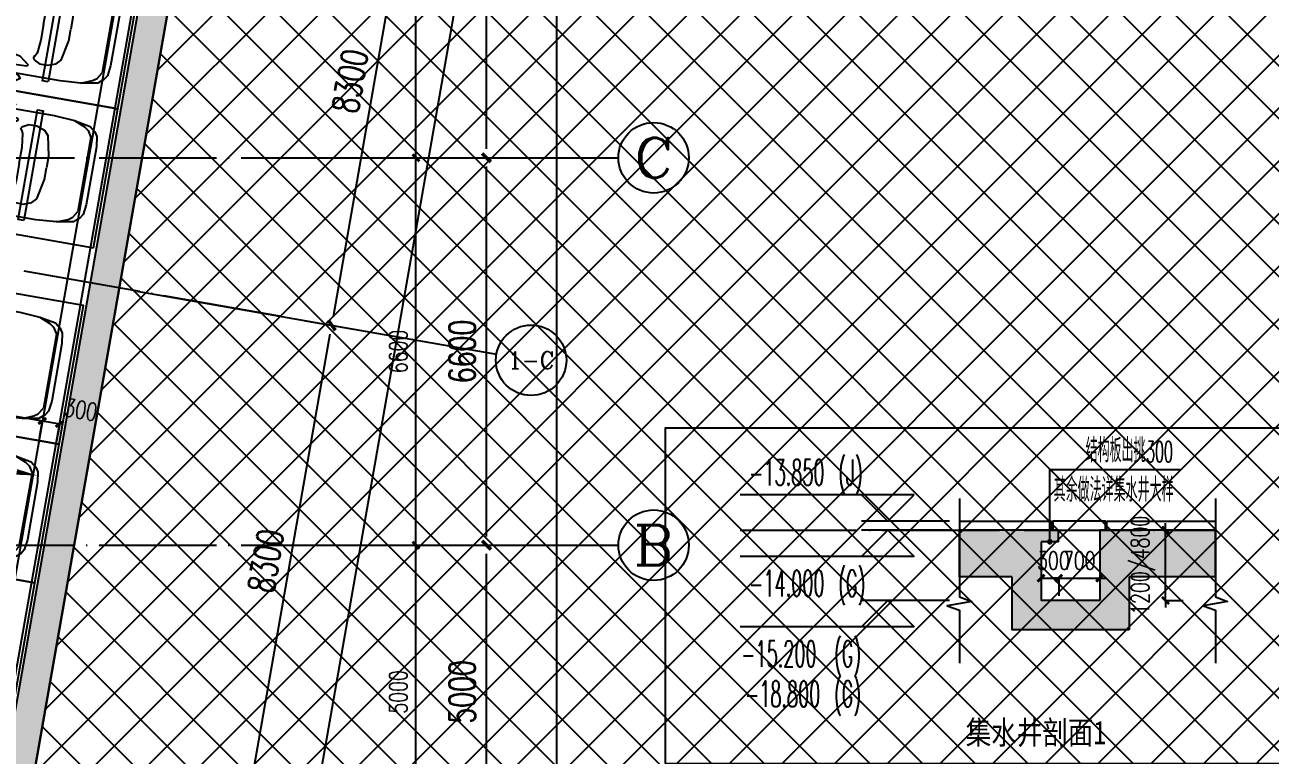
# Model space of a CAD drawing. Header units: millimetres. Extents: x 12325263 to 13848842, y -1463133 to 573208.
# Drawn here: x 12616184 to 12637402, y -1384463 to -1372023 of the extents above; entities that cross this region are included whole.
import ezdxf
from ezdxf.enums import TextEntityAlignment as Align

# ---------------------------------------------------------------- set-up
doc = ezdxf.new("R2010")
doc.units = ezdxf.units.MM
doc.header["$LTSCALE"] = 1000
doc.linetypes.add('DOTE', pattern=[2.42, 2, -0.2, 0.02, -0.2])
doc.linetypes.add('地下室负三层平面图$0$-3F平面$0$$AUDIT_BAD_LTYPE2', pattern=[0])
for name, color, linetype in [('A-ANNO-DIMS', 83, 'Continuous'), ('A-ANNO-ELEV', 3, 'Continuous'), ('A-ANNO-LEAD', 3, 'Continuous'), ('A-ANNO-TEXT', 7, 'Continuous'), ('A-AXIS', 16, 'DOTE'), ('A-WALL', 5, 'Continuous'), ('A-WALL-PATT', 8, 'Continuous'), ('A_WALL(防火墙)', 151, 'Continuous'), ('AXIS', 3, 'Continuous'), ('AXIS_TEXT', 7, 'Continuous'), ('DIM_SYMB', 3, 'Continuous'), ('PUB_DIM', 83, 'Continuous'), ('PUB_HATCH', 8, 'Continuous'), ('WALL', 5, 'Continuous'), ('商业酒店共享车位', 53, 'Continuous'), ('建筑-注释-房间名称', 7, 'Continuous'), ('水沟+分水线', 133, 'Continuous')]:
    doc.layers.add(name, color=color, linetype=linetype)
doc.styles.add('_TCH_AXIS', font='COMPLEX', dxfattribs={"bigfont": 'GBCBIG'})
doc.styles.add('_TCH_DIM', font='SIMPLEX.shx', dxfattribs={"width": 0.7, "bigfont": 'GBCBIG.shx'})
doc.styles.add('_TCH_DIM_T3', font='SIMPLEX.shx', dxfattribs={"width": 0.705882, "bigfont": 'GBCBIG.shx'})
doc.styles.add('COMPLEX', font='COMPLEX')
doc.styles.add('宋体', font='', dxfattribs={"width": 0.65})
doc.styles.get('宋体').set_extended_font_data('SimSun')
doc.dimstyles.new('_TCH_ARCH&&120', dxfattribs={"dimtxt": 306, "dimasz": 120, "dimexe": 300, "dimexo": 360, "dimgap": 147, "dimtad": 1, "dimdec": 0, "dimzin": 0, "dimdsep": 46, "dimtxsty": '_TCH_DIM_T3', "dimblk": 'ARCHTICK', "dimcen": 0.09, "dimclrt": 7, "dimazin": 2, "dimtfac": 1, "dimtdec": 0, "dimtix": 1, "dimtmove": 2, "dimatfit": 3, "dimfxl": 1, "dimfxlon": 1, "dimtolj": 1, "dimtzin": 0, "dimarcsym": 0})
doc.dimstyles.new('_TCH_ARCH&&150', dxfattribs={"dimtxt": 446.25, "dimasz": 150, "dimexe": 375, "dimexo": 450, "dimgap": 189.375, "dimtad": 1, "dimdec": 0, "dimzin": 0, "dimdsep": 46, "dimtxsty": '_TCH_DIM_T3', "dimblk": 'asdggshdfhsg_ArchTick', "dimcen": 0.09, "dimclrt": 7, "dimazin": 2, "dimtfac": 1, "dimtdec": 0, "dimtix": 1, "dimtmove": 2, "dimatfit": 3, "dimfxl": 1, "dimtolj": 1, "dimtzin": 0, "dimarcsym": 0})

# ---------------------------------------------------------------- blocks, each defined once
blk = doc.blocks.new('asdfsafd')
at = {"layer": 'PUB_HATCH'}
blk.add_hatch(color=256, dxfattribs=at).paths.add_polyline_path([(34021, 100), (34441, -400), (48544, 79918), (48244, 80140), (48051, 80005)])
at = {"layer": 'A-WALL'}
for p, q in [((34021, 100), (48051, 80005)), ((34441, -400), (48544, 79918))]:
    blk.add_line(p, q, dxfattribs=at)
blk = doc.blocks.new('_AXISO')
blk.add_circle((0, 0), 0.5)
at = {"layer": 'AXIS_TEXT', "style": 'COMPLEX', "width": 1.041667}
blk.add_attdef('A', text='', height=0.56, dxfattribs=at).set_placement((-0.25, -0.28), (0.25, -0.28), align=Align.FIT)
blk = doc.blocks.new('asdggshdfhsg_ArchTick')
at = {"color": 0, "linetype": 'ByBlock', "const_width": 0.4}
blk.add_lwpolyline([(-0.5, -0.5), (0.5, 0.5)], dxfattribs=at)
blk = doc.blocks.new('*D5440')
at = {"layer": 'AXIS', "color": 0, "lineweight": -2, "transparency": 16777216}
for p, q in [((30691, 89948), (32623, 89608)), ((16040, -2664), (32227, 89526)), ((14452, -2538), (16384, -2877))]:
    blk.add_line(p, q, dxfattribs=at)
at = {"layer": 'Defpoints', "color": 0, "transparency": 16777216}
for p in [(30248, 90025), (32253, 89673), (14009, -2460)]:
    blk.add_point(p, dxfattribs=at)
at = {"layer": 'AXIS', "color": 0, "lineweight": -2, "transparency": 16777216, "xscale": 150, "yscale": 150, "zscale": 150}
for p, rotation in [((32253, 89673), 80.04131921271002), ((16015, -2812), 260.04131921271)]:
    blk.add_blockref('asdggshdfhsg_ArchTick', p, dxfattribs=dict(at, rotation=rotation))
at = {"layer": 'AXIS', "color": 7, "transparency": 16777216, "insert": (23728, 43502), "char_height": 446.2, "attachment_point": 5, "rotation": 80.0413, "style": '_TCH_DIM_T3'}
blk.add_mtext('\\A1;93900', dxfattribs=at)
blk = doc.blocks.new('*D5442')
at = {"layer": 'AXIS', "color": 0, "lineweight": -2, "transparency": 16777216}
for p, q in [((17323, 13812), (18139, 13669)), ((16361, 5707), (17744, 13586)), ((15888, 5637), (16704, 5494))]:
    blk.add_line(p, q, dxfattribs=at)
at = {"layer": 'Defpoints', "color": 0, "transparency": 16777216}
for p in [(16880, 13890), (17770, 13734), (15445, 5715)]:
    blk.add_point(p, dxfattribs=at)
at = {"layer": 'AXIS', "color": 0, "lineweight": -2, "transparency": 16777216, "xscale": 150, "yscale": 150, "zscale": 150}
for p, rotation in [((17770, 13734), 80.04131921271002), ((16335, 5559), 260.04131921271)]:
    blk.add_blockref('asdggshdfhsg_ArchTick', p, dxfattribs=dict(at, rotation=rotation))
at = {"layer": 'AXIS', "color": 7, "transparency": 16777216, "insert": (16646, 9718), "char_height": 446.2, "attachment_point": 5, "rotation": 80.0413, "style": '_TCH_DIM_T3'}
blk.add_mtext('\\A1;8300', dxfattribs=at)
blk = doc.blocks.new('*D5443')
at = {"layer": 'AXIS', "color": 0, "lineweight": -2, "transparency": 16777216}
for p, q in [((18759, 21987), (19575, 21844)), ((17796, 13882), (19179, 21761)), ((17323, 13812), (18139, 13669))]:
    blk.add_line(p, q, dxfattribs=at)
at = {"layer": 'Defpoints', "color": 0, "transparency": 16777216}
for p in [(18315, 22065), (19205, 21909), (16880, 13890)]:
    blk.add_point(p, dxfattribs=at)
at = {"layer": 'AXIS', "color": 0, "lineweight": -2, "transparency": 16777216, "xscale": 150, "yscale": 150, "zscale": 150}
for p, rotation in [((19205, 21909), 80.04131921271005), ((17770, 13734), 260.0413192127101)]:
    blk.add_blockref('asdggshdfhsg_ArchTick', p, dxfattribs=dict(at, rotation=rotation))
at = {"layer": 'AXIS', "color": 7, "transparency": 16777216, "insert": (18081, 17893), "char_height": 446.2, "attachment_point": 5, "rotation": 80.0413, "style": '_TCH_DIM_T3'}
blk.add_mtext('\\A1;8300', dxfattribs=at)
blk = doc.blocks.new('asdfsfsdf')
at = {"color": 253, "linetype": '地下室负三层平面图$0$-3F平面$0$$AUDIT_BAD_LTYPE2', "transparency": 33554559, "extrusion": (0.000447791, 3.52996e-16, 1)}
for p, q in [((-725, -212, 0), (-825, -329, 0)), ((-500, -141, 0), (-725, -212, 0)), ((-169, -110, 0), (-500, -141, 0)), ((169, -110, 0), (-169, -110, 0)), ((169, -110, 0), (500, -141, 0)), ((500, -141, 0), (725, -212, 0)), ((725, -212, 0), (825, -329, 0)), ((-825, -329, 0), (-875, -447, 0)), ((-350, -259, 0), (-575, -1318, 0)), ((350, -259, 0), (575, -1318, 0)), ((825, -329, 0), (875, -447, 0)), ((-675, -1459, 0), (-750, -1553, 0)), ((-575, -1412, 0), (-675, -1459, 0)), ((-275, -1365, 0), (-575, -1412, 0)), ((0, -1341), (-275, -1365, 0)), ((0, -1341), (275, -1365, 0)), ((275, -1365, 0), (575, -1412, 0)), ((575, -1412, 0), (675, -1459, 0)), ((675, -1459, 0), (750, -1553, 0)), ((-775, -2518, 0), (-775, -1671, 0)), ((-775, -1671, 0), (-575, -2024, 0)), ((-750, -1553, 0), (-525, -1953, 0)), ((750, -1553, 0), (525, -1953, 0)), ((775, -1671, 0), (575, -2024, 0)), ((775, -2518, 0), (775, -1671, 0)), ((-525, -1953, 0), (-425, -1906, 0)), ((-425, -1906, 0), (-275, -1882, 0)), ((-275, -1882, 0), (0, -1859)), ((275, -1882, 0), (0, -1859)), ((425, -1906, 0), (275, -1882, 0)), ((525, -1953, 0), (425, -1906, 0)), ((-575, -2024, 0), (-575, -2612, 0)), ((575, -2024, 0), (575, -2612, 0)), ((-575, -2612, 0), (-775, -2518, 0)), ((575, -2612, 0), (775, -2518, 0)), ((-775, -2612, 0), (-575, -2682, 0)), ((-750, -3388, 0), (-775, -2612, 0)), ((-575, -2682, 0), (-575, -3129, 0)), ((775, -2612, 0), (575, -2682, 0)), ((575, -2682, 0), (575, -3129, 0)), ((750, -3388, 0), (775, -2612, 0)), ((-575, -3129, 0), (-600, -3247, 0)), ((575, -3129, 0), (600, -3247, 0)), ((-725, -3412, 0), (-750, -3388, 0)), ((-600, -3247, 0), (-725, -3412, 0)), ((600, -3247, 0), (725, -3412, 0)), ((725, -3412, 0), (750, -3388, 0)), ((-625, -3506, 0), (-675, -3600, 0)), ((-675, -3600, 0), (-675, -3741, 0)), ((-600, -3482, 0), (-625, -3506, 0)), ((-575, -3482, 0), (-600, -3482, 0)), ((-550, -3506, 0), (-575, -3482, 0)), ((-500, -3529, 0), (-550, -3506, 0)), ((-275, -3553, 0), (-500, -3529, 0)), ((0, -3553), (-275, -3553, 0)), ((0, -3553), (275, -3553, 0)), ((275, -3553, 0), (500, -3529, 0)), ((500, -3529, 0), (550, -3506, 0)), ((550, -3506, 0), (575, -3482, 0)), ((575, -3482, 0), (600, -3482, 0)), ((600, -3482, 0), (625, -3506, 0)), ((625, -3506, 0), (675, -3600, 0)), ((675, -3600, 0), (675, -3741, 0)), ((-675, -3741, 0), (-625, -3882, 0)), ((675, -3741, 0), (625, -3882, 0)), ((-625, -3882, 0), (-550, -3953, 0)), ((-550, -3953, 0), (-200, -4024, 0)), ((-200, -4024, 0), (0, -4024)), ((200, -4024, 0), (0, -4024)), ((550, -3953, 0), (200, -4024, 0)), ((625, -3882, 0), (550, -3953, 0)), ((-875, -4353, 0), (-800, -4541, 0)), ((875, -4353, 0), (800, -4541, 0)), ((-800, -4541, 0), (-750, -4612, 0)), ((-750, -4612, 0), (-641, -4680, 0)), ((750, -4612, 0), (641, -4680, 0)), ((800, -4541, 0), (750, -4612, 0)), ((641, -4680, 0), (-641, -4680, 0))]:
    blk.add_line(p, q, dxfattribs=at)
for points in [[(-475, -24), (-150, 0), (150, 0), (475, -24), (725, -94), (800, -141), (875, -259), (900, -824), (900, -4000), (875, -4353), (825, -4635), (750, -4729), (675, -4776), (500, -4800), (-500, -4800), (-675, -4776), (-750, -4729), (-825, -4635), (-875, -4353), (-900, -4000), (-900, -824), (-875, -259), (-800, -141), (-725, -94)], [(-982, -1513), (-1500, -2253), (-1425, -2321), (-900, -1571)]]:
    blk.add_lwpolyline(points, close=True, dxfattribs=at)
at = {"color": 253, "linetype": '地下室负三层平面图$0$-3F平面$0$$AUDIT_BAD_LTYPE2', "transparency": 33554559, "extrusion": (0.000447791, 3.52996e-16, 1), "elevation": 0}
for points in [[(982, -1513), (1500, -2253), (1425, -2321), (900, -1571)], [(-900, -2571), (-982, -2513), (-1500, -3253), (-1425, -3321)], [(982, -2513), (1500, -3253), (1425, -3321), (900, -2571)]]:
    blk.add_lwpolyline(points, close=True, dxfattribs=at)
blk = doc.blocks.new('A$C06465456')
for points in [[(0, 5300), (2400, 5300), (2400, 0), (0, 0)], [(250, 4050), (250, 3950), (2150, 3950), (2150, 4050)]]:
    blk.add_lwpolyline(points, close=True)
at = {"xscale": -1, "rotation": 180}
blk.add_blockref('asdfsfsdf', (1200, 250), dxfattribs=at)
blk = doc.blocks.new('*D5273')
at = {"layer": 'AXIS', "color": 0, "lineweight": -2, "transparency": 16777216}
for p, q in [((12487317, 1078990), (12492192, 1078990)), ((12491817, 996140), (12491817, 1078840)), ((12487317, 995990), (12492192, 995990))]:
    blk.add_line(p, q, dxfattribs=at)
at = {"layer": 'Defpoints', "color": 0, "transparency": 16777216}
for p in [(12486867, 1078990), (12491817, 1078990), (12486867, 995990)]:
    blk.add_point(p, dxfattribs=at)
at = {"layer": 'AXIS', "color": 0, "lineweight": -2, "transparency": 16777216, "xscale": 150, "yscale": 150, "zscale": 150}
for p, rotation in [((12491817, 1078990), 90), ((12491817, 995990), 270)]:
    blk.add_blockref('asdggshdfhsg_ArchTick', p, dxfattribs=dict(at, rotation=rotation))
at = {"layer": 'AXIS', "color": 7, "transparency": 16777216, "insert": (12491404, 1037490), "char_height": 446.2, "attachment_point": 5, "rotation": 90, "style": '_TCH_DIM_T3'}
blk.add_mtext('\\A1;83000', dxfattribs=at)
blk = doc.blocks.new('*D5275')
at = {"layer": 'AXIS', "color": 0, "lineweight": -2, "transparency": 16777216}
for p, q in [((12487316.81071, 1000989.75909), (12490991.81071, 1000989.75909)), ((12490616.81071, 996139.75909), (12490616.81071, 1000839.75909)), ((12487316.81071, 995989.75909), (12490991.81071, 995989.75909))]:
    blk.add_line(p, q, dxfattribs=at)
at = {"layer": 'Defpoints', "color": 0, "transparency": 16777216}
for p in [(12486866.81071, 1000989.75909), (12490616.81071, 1000989.75909), (12486866.81071, 995989.75909)]:
    blk.add_point(p, dxfattribs=at)
at = {"layer": 'AXIS', "color": 0, "lineweight": -2, "transparency": 16777216, "xscale": 150, "yscale": 150, "zscale": 150}
for p, rotation in [((12490616.81071, 1000989.75909), 90), ((12490616.81071, 995989.75909), 270)]:
    blk.add_blockref('asdggshdfhsg_ArchTick', p, dxfattribs=dict(at, rotation=rotation))
at = {"layer": 'AXIS', "color": 7, "transparency": 16777216, "insert": (12490204.31071, 998489.75909), "char_height": 446.25, "attachment_point": 5, "rotation": 90, "style": '_TCH_DIM_T3'}
blk.add_mtext('\\A1;5000', dxfattribs=at)
blk = doc.blocks.new('*D5276')
at = {"layer": 'AXIS', "color": 0, "lineweight": -2, "transparency": 16777216}
for p, q in [((12487316.81071, 1007589.75909), (12490991.81071, 1007589.75909)), ((12490616.81071, 1001139.75909), (12490616.81071, 1007439.75909)), ((12487316.81071, 1000989.75909), (12490991.81071, 1000989.75909))]:
    blk.add_line(p, q, dxfattribs=at)
at = {"layer": 'Defpoints', "color": 0, "transparency": 16777216}
for p in [(12486866.81071, 1007589.75909), (12490616.81071, 1007589.75909), (12486866.81071, 1000989.75909)]:
    blk.add_point(p, dxfattribs=at)
at = {"layer": 'AXIS', "color": 0, "lineweight": -2, "transparency": 16777216, "xscale": 150, "yscale": 150, "zscale": 150}
for p, rotation in [((12490616.81071, 1007589.75909), 90), ((12490616.81071, 1000989.75909), 270)]:
    blk.add_blockref('asdggshdfhsg_ArchTick', p, dxfattribs=dict(at, rotation=rotation))
at = {"layer": 'AXIS', "color": 7, "transparency": 16777216, "insert": (12490204.31071, 1004289.75909), "char_height": 446.25, "attachment_point": 5, "rotation": 90, "style": '_TCH_DIM_T3'}
blk.add_mtext('\\A1;6600', dxfattribs=at)
blk = doc.blocks.new('*D5277')
at = {"layer": 'AXIS', "color": 0, "lineweight": -2, "transparency": 16777216}
for p, q in [((12487316.81071, 1014189.75909), (12490991.81071, 1014189.75909)), ((12490616.81071, 1007739.75909), (12490616.81071, 1014039.75909)), ((12487316.81071, 1007589.75909), (12490991.81071, 1007589.75909))]:
    blk.add_line(p, q, dxfattribs=at)
at = {"layer": 'Defpoints', "color": 0, "transparency": 16777216}
for p in [(12486866.81071, 1014189.75909), (12490616.81071, 1014189.75909), (12486866.81071, 1007589.75909)]:
    blk.add_point(p, dxfattribs=at)
at = {"layer": 'AXIS', "color": 0, "lineweight": -2, "transparency": 16777216, "xscale": 150, "yscale": 150, "zscale": 150}
for p, rotation in [((12490616.81071, 1014189.75909), 90), ((12490616.81071, 1007589.75909), 270)]:
    blk.add_blockref('asdggshdfhsg_ArchTick', p, dxfattribs=dict(at, rotation=rotation))
at = {"layer": 'AXIS', "color": 7, "transparency": 16777216, "insert": (12490204.31071, 1010889.75909), "char_height": 446.25, "attachment_point": 5, "rotation": 90, "style": '_TCH_DIM_T3'}
blk.add_mtext('\\A1;6600', dxfattribs=at)
blk = doc.blocks.new('_ArchTick')
at = {"color": 0, "linetype": 'ByBlock', "const_width": 0.4}
blk.add_lwpolyline([(-0.5, -0.5), (0.5, 0.5)], dxfattribs=at)
blk = doc.blocks.new('*D5525')
at = {"layer": 'A-ANNO-DIMS', "color": 0, "lineweight": -2, "transparency": 16777216}
for p, q in [((5129, 1662), (5129, 1361)), ((5129, 1661), (5429, 1661)), ((5429, 1662), (5429, 1361))]:
    blk.add_line(p, q, dxfattribs=at)
at = {"layer": 'Defpoints', "color": 0, "transparency": 16777216}
for p in [(5129, 2281), (5429, 2281), (5429, 1661)]:
    blk.add_point(p, dxfattribs=at)
at = {"layer": 'A-ANNO-DIMS', "color": 0, "lineweight": -2, "transparency": 16777216, "xscale": 120, "yscale": 120, "zscale": 120, "rotation": 180}
blk.add_blockref('_ArchTick', (5129, 1661), dxfattribs=at)
at = {"layer": 'A-ANNO-DIMS', "color": 0, "lineweight": -2, "transparency": 16777216, "xscale": 120, "yscale": 120, "zscale": 120}
blk.add_blockref('_ArchTick', (5429, 1661), dxfattribs=at)
at = {"layer": 'A-ANNO-DIMS', "color": 7, "transparency": 16777216, "insert": (5339, 1961), "char_height": 306, "attachment_point": 5, "style": '_TCH_DIM_T3'}
blk.add_mtext('\\A1;300', dxfattribs=at)
blk = doc.blocks.new('*D5526')
at = {"layer": 'A-ANNO-DIMS', "color": 0, "lineweight": -2, "transparency": 16777216}
for p, q in [((5429, 1661), (5309, 1661)), ((5429, 1662), (5429, 1361)), ((5429, 1661), (6129, 1661)), ((6129, 1662), (6129, 1361)), ((6129, 1661), (6249, 1661))]:
    blk.add_line(p, q, dxfattribs=at)
at = {"layer": 'Defpoints', "color": 0, "transparency": 16777216}
for p in [(5429, 2281), (6129, 2281), (6129, 1661)]:
    blk.add_point(p, dxfattribs=at)
at = {"layer": 'A-ANNO-DIMS', "color": 0, "lineweight": -2, "transparency": 16777216, "xscale": 120, "yscale": 120, "zscale": 120}
blk.add_blockref('_ArchTick', (5429, 1661), dxfattribs=at)
at = {"layer": 'A-ANNO-DIMS', "color": 0, "lineweight": -2, "transparency": 16777216, "xscale": 120, "yscale": 120, "zscale": 120, "rotation": 180}
blk.add_blockref('_ArchTick', (6129, 1661), dxfattribs=at)
at = {"layer": 'A-ANNO-DIMS', "color": 7, "transparency": 16777216, "insert": (5779, 1961), "char_height": 306, "attachment_point": 5, "style": '_TCH_DIM_T3'}
blk.add_mtext('\\A1;700', dxfattribs=at)
blk = doc.blocks.new('*D5527')
at = {"layer": 'A-ANNO-DIMS', "color": 0, "lineweight": -2, "transparency": 16777216}
for p, q in [((7249, 2481), (7249, 2601)), ((7248, 2481), (7549, 2481)), ((7249, 1281), (7249, 2481)), ((7248, 1281), (7549, 1281)), ((7249, 1281), (7249, 1161))]:
    blk.add_line(p, q, dxfattribs=at)
at = {"layer": 'Defpoints', "color": 0, "transparency": 16777216}
for p in [(6129, 2481), (7249, 2481), (6129, 1281)]:
    blk.add_point(p, dxfattribs=at)
at = {"layer": 'A-ANNO-DIMS', "color": 0, "lineweight": -2, "transparency": 16777216, "xscale": 120, "yscale": 120, "zscale": 120}
for p, rotation in [((7249, 2481), 270), ((7249, 1281), 90)]:
    blk.add_blockref('_ArchTick', p, dxfattribs=dict(at, rotation=rotation))
at = {"layer": 'A-ANNO-DIMS', "color": 7, "transparency": 16777216, "insert": (6868, 1881), "char_height": 306, "attachment_point": 5, "rotation": 90, "style": '_TCH_DIM_T3'}
blk.add_mtext('\\A1;1200/4800', dxfattribs=at)
blk = doc.blocks.new('*D3358')
at = {"layer": 'A-ANNO-DIMS', "color": 0, "lineweight": -2, "transparency": 16777216}
for p, q in [((12613526, -1378250), (12613474, -1378546)), ((12613525, -1378251), (12616480, -1378770)), ((12616480, -1378769), (12616428, -1379065))]:
    blk.add_line(p, q, dxfattribs=at)
at = {"layer": 'Defpoints', "color": 0, "transparency": 16777216}
for p in [(12613625, -1377682), (12616580, -1378201), (12616480, -1378770)]:
    blk.add_point(p, dxfattribs=at)
at = {"layer": 'A-ANNO-DIMS', "color": 0, "lineweight": -2, "transparency": 16777216, "xscale": 120, "yscale": 120, "zscale": 120}
for p, rotation in [((12613525, -1378251), 170.0409676875029), ((12616480, -1378770), 350.0409676875029)]:
    blk.add_blockref('_ArchTick', p, dxfattribs=dict(at, rotation=rotation))
at = {"layer": 'A-ANNO-DIMS', "color": 7, "transparency": 16777216, "insert": (12615055, -1378215), "char_height": 306, "attachment_point": 5, "rotation": 350.041, "style": '_TCH_DIM_T3'}
blk.add_mtext('\\A1;3000', dxfattribs=at)
blk = doc.blocks.new('*D3359')
at = {"layer": 'A-ANNO-DIMS', "color": 0, "lineweight": -2, "transparency": 16777216}
for p, q in [((12616480, -1378769), (12616428, -1379065)), ((12616480, -1378770), (12616776, -1378821)), ((12616776, -1378821), (12616724, -1379117))]:
    blk.add_line(p, q, dxfattribs=at)
at = {"layer": 'Defpoints', "color": 0, "transparency": 16777216}
for p in [(12616580, -1378201), (12616875, -1378253), (12616776, -1378821)]:
    blk.add_point(p, dxfattribs=at)
at = {"layer": 'A-ANNO-DIMS', "color": 0, "lineweight": -2, "transparency": 16777216, "xscale": 120, "yscale": 120, "zscale": 120}
for p, rotation in [((12616480, -1378770), 170.0409676874898), ((12616776, -1378821), 350.0409676874899)]:
    blk.add_blockref('_ArchTick', p, dxfattribs=dict(at, rotation=rotation))
at = {"layer": 'A-ANNO-DIMS', "color": 7, "transparency": 16777216, "insert": (12617137, -1378580), "char_height": 306, "attachment_point": 5, "rotation": 350.041, "style": '_TCH_DIM_T3'}
blk.add_mtext('\\A1;300', dxfattribs=at)
blk = doc.blocks.new('*D3721')
at = {"layer": 'Defpoints', "color": 0, "transparency": 16777216}
for p in [(12619246.81071, -1380886.78575), (12622846.81071, -1380886.78575), (12619246.81071, -1385886.78575)]:
    blk.add_point(p, dxfattribs=at)
at = {"layer": 'PUB_DIM', "color": 0, "lineweight": -2, "transparency": 16777216}
for p, q in [((12622845.81071, -1380886.78575), (12623146.81071, -1380886.78575)), ((12622846.81071, -1385886.78575), (12622846.81071, -1380886.78575)), ((12622845.81071, -1385886.78575), (12623146.81071, -1385886.78575))]:
    blk.add_line(p, q, dxfattribs=at)
at = {"layer": 'PUB_DIM', "color": 0, "lineweight": -2, "transparency": 16777216, "xscale": 120, "yscale": 120, "zscale": 120}
for p, rotation in [((12622846.81071, -1380886.78575), 90), ((12622846.81071, -1385886.78575), 270)]:
    blk.add_blockref('_ArchTick', p, dxfattribs=dict(at, rotation=rotation))
at = {"layer": 'PUB_DIM', "color": 7, "transparency": 16777216, "insert": (12622546.81071, -1383386.78575), "char_height": 306, "attachment_point": 5, "rotation": 90, "style": '_TCH_DIM_T3'}
blk.add_mtext('\\A1;5000', dxfattribs=at)
blk = doc.blocks.new('*D3722')
at = {"layer": 'Defpoints', "color": 0, "transparency": 16777216}
for p in [(12619246.81071, -1374286.78575), (12622846.81071, -1374286.78575), (12619246.81071, -1380886.78575)]:
    blk.add_point(p, dxfattribs=at)
at = {"layer": 'PUB_DIM', "color": 0, "lineweight": -2, "transparency": 16777216}
for p, q in [((12622845.81071, -1374286.78575), (12623146.81071, -1374286.78575)), ((12622846.81071, -1380886.78575), (12622846.81071, -1374286.78575)), ((12622845.81071, -1380886.78575), (12623146.81071, -1380886.78575))]:
    blk.add_line(p, q, dxfattribs=at)
at = {"layer": 'PUB_DIM', "color": 0, "lineweight": -2, "transparency": 16777216, "xscale": 120, "yscale": 120, "zscale": 120}
for p, rotation in [((12622846.81071, -1374286.78575), 90), ((12622846.81071, -1380886.78575), 270)]:
    blk.add_blockref('_ArchTick', p, dxfattribs=dict(at, rotation=rotation))
at = {"layer": 'PUB_DIM', "color": 7, "transparency": 16777216, "insert": (12622546.81071, -1377586.78575), "char_height": 306, "attachment_point": 5, "rotation": 90, "style": '_TCH_DIM_T3'}
blk.add_mtext('\\A1;6600', dxfattribs=at)
blk = doc.blocks.new('*D3723')
at = {"layer": 'Defpoints', "color": 0, "transparency": 16777216}
for p in [(12619246.81071, -1367686.78575), (12622846.81071, -1367686.78575), (12619246.81071, -1374286.78575)]:
    blk.add_point(p, dxfattribs=at)
at = {"layer": 'PUB_DIM', "color": 0, "lineweight": -2, "transparency": 16777216}
for p, q in [((12622845.81071, -1367686.78575), (12623146.81071, -1367686.78575)), ((12622846.81071, -1374286.78575), (12622846.81071, -1367686.78575)), ((12622845.81071, -1374286.78575), (12623146.81071, -1374286.78575))]:
    blk.add_line(p, q, dxfattribs=at)
at = {"layer": 'PUB_DIM', "color": 0, "lineweight": -2, "transparency": 16777216, "xscale": 120, "yscale": 120, "zscale": 120}
for p, rotation in [((12622846.81071, -1367686.78575), 90), ((12622846.81071, -1374286.78575), 270)]:
    blk.add_blockref('_ArchTick', p, dxfattribs=dict(at, rotation=rotation))
at = {"layer": 'PUB_DIM', "color": 7, "transparency": 16777216, "insert": (12622546.81071, -1370986.78575), "char_height": 306, "attachment_point": 5, "rotation": 90, "style": '_TCH_DIM_T3'}
blk.add_mtext('\\A1;6600', dxfattribs=at)
blk = doc.blocks.new('asdfadfgsdg')
at = {"layer": 'A-AXIS'}
blk.add_line((16880, 13890.1), (2476.8, 16419.1), dxfattribs=at)
at = {"layer": 'AXIS'}
blk.add_line((14448.4, 14317), (20575.2, 13241.3), dxfattribs=at)
ref = blk.add_blockref('_AXISO', (21166.2, 13137.5), dxfattribs=dict(at, xscale=1200, yscale=1200, zscale=1200))
ref.add_attrib('A', '1-C', dxfattribs={"layer": 'AXIS_TEXT', "height": 294.94, "style": '_TCH_AXIS'}).set_placement((20772.9, 12990), (21559.5, 12990), align=Align.FIT)
for p1, p2, distance, picture, middle in [((14009.2, -2459.8), (30248.1, 90025.4), -2036, '*D5440', (23727.7, 43502)), ((16880, 13890.1), (18315.4, 22065), -903.6, '*D5443', (18081.4, 17892.6)), ((15444.6, 5715.2), (16880, 13890.1), -903.6, '*D5442', (16646, 9717.7))]:
    dim = blk.add_aligned_dim(p1=p1, p2=p2, distance=distance, dimstyle='_TCH_ARCH&&150', dxfattribs=at)
    dim.commit()
    dim.dimension.update_dxf_attribs({"geometry": picture, "text_midpoint": middle})
blk = doc.blocks.new('qlzw')
at = {"layer": 'A-AXIS'}
for p, q in [((12411416.8, 1007589.8), (12486866.8, 1007589.8)), ((12411416.8, 1000989.8), (12486866.8, 1000989.8))]:
    blk.add_line(p, q, dxfattribs=at)
at = {"layer": 'AXIS'}
for p, q in [((12486866.8, 1007589.8), (12492866.8, 1007589.8)), ((12486866.8, 1000989.8), (12492866.8, 1000989.8))]:
    blk.add_line(p, q, dxfattribs=at)
ref = blk.add_blockref('_AXISO', (12493466.8, 1007589.8), dxfattribs=dict(at, xscale=1200, yscale=1200, zscale=1200))
ref.add_attrib('A', 'C', dxfattribs={"layer": 'AXIS_TEXT', "height": 678.8, "style": '_TCH_AXIS', "width": 1.4}).set_placement((12493127.4, 1007250.3), (12493806.2, 1007250.3), align=Align.FIT)
ref = blk.add_blockref('_AXISO', (12493466.8, 1000989.8), dxfattribs=dict(at, xscale=1200, yscale=1200, zscale=1200))
ref.add_attrib('A', 'B', dxfattribs={"layer": 'AXIS_TEXT', "height": 678.8, "style": '_TCH_AXIS', "width": 1.235294}).set_placement((12493127.4, 1000650.3), (12493806.2, 1000650.3), align=Align.FIT)
for p1, p2, distance, picture, middle in [((12486866.8, 995989.8), (12486866.8, 1078989.8), -4950, '*D5273', (12491404.3, 1037489.8)), ((12486866.8, 1007589.8), (12486866.8, 1014189.8), -3750, '*D5277', (12490204.3, 1010889.8)), ((12486866.8, 1000989.8), (12486866.8, 1007589.8), -3750, '*D5276', (12490204.3, 1004289.8)), ((12486866.8, 995989.8), (12486866.8, 1000989.8), -3750, '*D5275', (12490204.3, 998489.8))]:
    dim = blk.add_aligned_dim(p1=p1, p2=p2, distance=distance, dimstyle='_TCH_ARCH&&150', dxfattribs=at)
    dim.commit()
    dim.dimension.update_dxf_attribs({"geometry": picture, "text_midpoint": middle})
blk = doc.blocks.new('A$C00BE6DE9')
at = {"layer": 'PUB_HATCH'}
for points in [[(4961.8, 2147.9), (5128.5, 2481.2), (3738.5, 2481.2), (3738.5, 1681.2), (4628.5, 1681.2)], [(5428.5, 2481.2), (5128.5, 2481.2), (4961.8, 2147.9), (5128.5, 2281.3), (5428.5, 2281.3)], [(8098.5, 2481.2), (6128.5, 2481.2), (6628.5, 1681.2), (8098.5, 1681.2)], [(6628.5, 1681.2), (6128.5, 2481.2), (6128.5, 1281.3), (6628.5, 781.3)], [(4961.8, 2147.9), (4628.5, 1681.2), (4628.5, 781.3), (5128.5, 1281.3), (5128.5, 2281.3)], [(6628.5, 781.3), (6128.5, 1281.3), (5128.5, 1281.3), (4628.5, 781.3)]]:
    blk.add_hatch(color=256, dxfattribs=at).paths.add_polyline_path(points)
for p, q in [((3738.5, 2631.3), (5308.5, 2631.3)), ((5308.5, 2481.2), (5308.5, 2631.3)), ((6248.5, 2631.3), (8098.5, 2631.3)), ((6248.5, 2481.2), (6248.5, 2631.3))]:
    blk.add_line(p, q)
blk.add_lwpolyline([(6228.5, 2481.2), (6228.5, 2631.3), (5328.5, 2631.3), (5328.5, 2481.2)], close=True)
at = {"layer": 'A-ANNO-ELEV'}
for p, q in [((2968.5, 3081.3), (0, 3081.3)), ((2518.5, 2631.3), (2068.5, 3081.3)), ((2518.5, 2631.3), (2968.5, 3081.3)), ((3568.5, 2631.3), (2068.5, 2631.3)), ((2518.5, 2481.2), (2068.5, 2031.3)), ((3568.5, 2481.2), (2068.5, 2481.2)), ((2518.5, 2481.2), (2968.5, 2031.3)), ((2968.5, 2031.3), (0, 2031.3)), ((2518.5, 1281.3), (2068.5, 831.3)), ((3568.5, 1281.3), (2068.5, 1281.3)), ((2518.5, 1281.3), (2968.5, 831.3)), ((2968.5, 831.3), (0, 831.3))]:
    blk.add_line(p, q, dxfattribs=at)
at = {"layer": 'A-ANNO-LEAD'}
for p, q in [((5278.5, 2281.3), (5278.5, 3510)), ((5278.5, 3510), (7500, 3510))]:
    blk.add_line(p, q, dxfattribs=at)
at = {"layer": 'A-ANNO-LEAD', "const_width": 48}
blk.add_lwpolyline([(5278.5, 2257.3, 1), (5278.5, 2305.3, 1)], format="xyb", close=True, dxfattribs=at)
at = {"layer": 'A-AXIS'}
blk.add_line((0, 2481.2), (8098.5, 2481.2), dxfattribs=at)
at = {"layer": 'DIM_SYMB', "linetype": 'ByBlock'}
for points in [[(3738.5, 3017.8), (3738.5, 1341.3), (3948.5, 1264.8), (3528.5, 1190.8), (3738.5, 1116.3), (3738.5, 211.3)], [(8098.5, 3017.8), (8098.5, 1341.3), (8308.5, 1264.8), (7888.5, 1190.8), (8098.5, 1116.3), (8098.5, 211.3)]]:
    blk.add_lwpolyline(points, dxfattribs=at)
at = {"layer": 'WALL'}
for p, q in [((5128.5, 2481.2), (3738.5, 2481.2)), ((3738.5, 1681.2), (3738.5, 2481.2)), ((5428.5, 2481.2), (5128.5, 2481.2)), ((5428.5, 2281.3), (5428.5, 2481.2)), ((8098.5, 2481.2), (6128.5, 2481.2)), ((6128.5, 2481.2), (6128.5, 1281.3)), ((8098.5, 1681.2), (8098.5, 2481.2)), ((5128.5, 2281.3), (5128.5, 1281.3)), ((5428.5, 2281.3), (5128.5, 2281.3)), ((4628.5, 1681.2), (3738.5, 1681.2)), ((4628.5, 1681.2), (4628.5, 781.3)), ((8098.5, 1681.2), (6628.5, 1681.2)), ((6628.5, 1681.2), (6628.5, 781.3)), ((6128.5, 1281.3), (5128.5, 1281.3)), ((6628.5, 781.3), (4628.5, 781.3))]:
    blk.add_line(p, q, dxfattribs=at)
at = {"layer": 'A-ANNO-TEXT', "style": '_TCH_DIM'}
for s, height, width, p in [('结构板出挑', 405.11, 0.7, (5888.3, 3636)), ('300', 357, 0.494118, (6920.4, 3636)), ('-13.850', 446.25, 0.494118, (153.5, 3238.8)), ('(J)', 446.25, 0.494118, (1671.5, 3238.8)), ('其余做法详集水井大样', 405.11, 0.7, (5344.1, 2964)), ('-14.000', 446.25, 0.494118, (153.5, 1348.8)), ('(G)', 446.25, 0.494118, (1671.5, 1348.8)), ('(G)', 446.25, 0.494118, (1599, 148.8)), ('-15.200', 446.25, 0.494118, (18, 148.8)), ('-18.800', 446.25, 0.494118, (81, -533.7)), ('(G)', 446.25, 0.494118, (1599, -533.7))]:
    blk.add_text(s, height=height, dxfattribs=dict(at, width=width)).set_placement(p)
at = {"layer": '建筑-注释-房间名称', "style": '宋体', "width": 0.8}
blk.add_text('集水井剖面1', height=398.73, dxfattribs=at).set_placement((3845.5, -1168))
at = {"layer": 'A-ANNO-DIMS'}
dim = blk.add_aligned_dim(p1=(6128.5, 1281.3), p2=(6128.5, 2481.2), distance=-1120, text='1200/4800', dimstyle='_TCH_ARCH&&120', dxfattribs=at)
dim.commit()
dim.dimension.update_dxf_attribs({"geometry": '*D5527', "text_midpoint": (6868.4, 1881.3)})
dim = blk.add_linear_dim(base=(5428.5, 1661.3), p1=(5128.5, 2281.3), p2=(5428.5, 2281.3), angle=360, dimstyle='_TCH_ARCH&&120', dxfattribs=at)
dim.commit()
dim.dimension.update_dxf_attribs({"geometry": '*D5525', "text_midpoint": (5338.5, 1961.3), "dimtype": 161})
dim = blk.add_aligned_dim(p1=(5428.5, 2281.3), p2=(6128.5, 2281.3), distance=-620, dimstyle='_TCH_ARCH&&120', dxfattribs=at)
dim.commit()
dim.dimension.update_dxf_attribs({"geometry": '*D5526', "text_midpoint": (5778.5, 1961.3)})

msp = doc.modelspace()

# ---------------------------------------------------------------- hatches: boundary and pattern name
at = {"layer": 'A-WALL-PATT'}
h = msp.add_hatch(dxfattribs=at)
h.set_pattern_fill('ANSI37', color=252, scale=400)
h.set_pattern_definition([(45, (0, 0), (-449.012806, 449.012806), []), (135, (0, 0), (-449.012806, -449.012806), [])])
h.paths.add_polyline_path([(12504241.6, -1283958), (12637591.6, -1283958), (12637591.6, -1405608), (12504241.6, -1405608)])
h.paths.add_polyline_path([(12536667.4, -1284257.5), (12508912.2, -1303721.7), (12510476.6, -1305952.6), (12510476.6, -1360683.5), (12523697, -1360697.5), (12523657.2, -1398386.8), (12613949.5, -1398386.7), (12628138.6, -1317575.9), (12611264, -1314613), (12574996.8, -1314613), (12574997.8, -1307236.8), (12568296.8, -1307236.8), (12568296.8, -1310085.9), (12554779.2, -1310084.1)], flags=16)

# ---------------------------------------------------------------- linework, layer by layer
msp.add_lwpolyline([(12627091.6, -1384608), (12637591.6, -1384608), (12637591.6, -1378890.7), (12627091.6, -1378890.7)], close=True)
at = {"layer": 'A-WALL-PATT', "color": 252}
msp.add_lwpolyline([(12536667.4, -1284257.5), (12508912.2, -1303721.7), (12510476.6, -1305952.6), (12510476.6, -1360683.5), (12523697, -1360697.5), (12523657.2, -1398386.8), (12613949.5, -1398386.7), (12628138.6, -1317575.9), (12611264, -1314613), (12574996.8, -1314613), (12574997.8, -1307236.8), (12568296.8, -1307236.8), (12568296.8, -1310085.9), (12554779.2, -1310084.1)], close=True, dxfattribs=at)
at = {"layer": '水沟+分水线'}
msp.add_lwpolyline([(12619741.6, -1360195.7), (12615599.5, -1383785.1), (12615895, -1383836.9), (12620036.8, -1360247.5)], dxfattribs=at)
msp.add_lwpolyline([(12613364.3, -1379168, 0, 0, 0), (12616398.4, -1379700.8, 0, 96, 0), (12616043.8, -1379638.5, 0, 0, 0)], format="xyseb", dxfattribs=at)

# ---------------------------------------------------------------- block references
for name, p in [('asdfsafd', (12579508.3, -1397986.7)), ('asdfadfgsdg', (12603643.4, -1390874)), ('A$C00BE6DE9', (12628370, -1383110))]:
    msp.add_blockref(name, p)
at = {"layer": 'A_WALL(防火墙)'}
msp.add_blockref('qlzw', (133430, -2381876.5), dxfattribs=at)
at = {"layer": '商业酒店共享车位', "xscale": -1, "rotation": 260.0413192126497}
for p in [(12612548.6, -1372537.8), (12612133.6, -1374901.6), (12611545.5, -1378250.6), (12611130.5, -1380614.4), (12610715.4, -1382978.3)]:
    msp.add_blockref('A$C06465456', p, dxfattribs=at)

# ---------------------------------------------------------------- dimensions: what is measured, and where the dimension line sits
at = {"layer": 'A-ANNO-DIMS'}
dim = msp.add_aligned_dim(p1=(12613625.2, -1377682.1), p2=(12616580, -1378201), distance=-577.3, dimstyle='_TCH_ARCH&&120', dxfattribs=at)
dim.commit()
dim.dimension.update_dxf_attribs({"geometry": '*D3358', "text_midpoint": (12615054.7, -1378214.7)})
dim = msp.add_linear_dim(base=(12616775.6, -1378821.5), p1=(12616580, -1378201), p2=(12616875.4, -1378252.8), angle=350.04097, dimstyle='_TCH_ARCH&&120', dxfattribs=at)
dim.commit()
dim.dimension.update_dxf_attribs({"geometry": '*D3359', "text_midpoint": (12617137.1, -1378580.4), "dimtype": 129})
at = {"layer": 'PUB_DIM'}
for p1, p2, picture, middle in [((12619246.8, -1374286.8), (12619246.8, -1367686.8), '*D3723', (12622546.8, -1370986.8)), ((12619246.8, -1380886.8), (12619246.8, -1374286.8), '*D3722', (12622546.8, -1377586.8)), ((12619246.8, -1385886.8), (12619246.8, -1380886.8), '*D3721', (12622546.8, -1383386.8))]:
    dim = msp.add_aligned_dim(p1=p1, p2=p2, distance=-3600, dimstyle='_TCH_ARCH&&120', dxfattribs=at)
    dim.commit()
    dim.dimension.update_dxf_attribs({"geometry": picture, "text_midpoint": middle})

doc.saveas('drawing.dxf')
